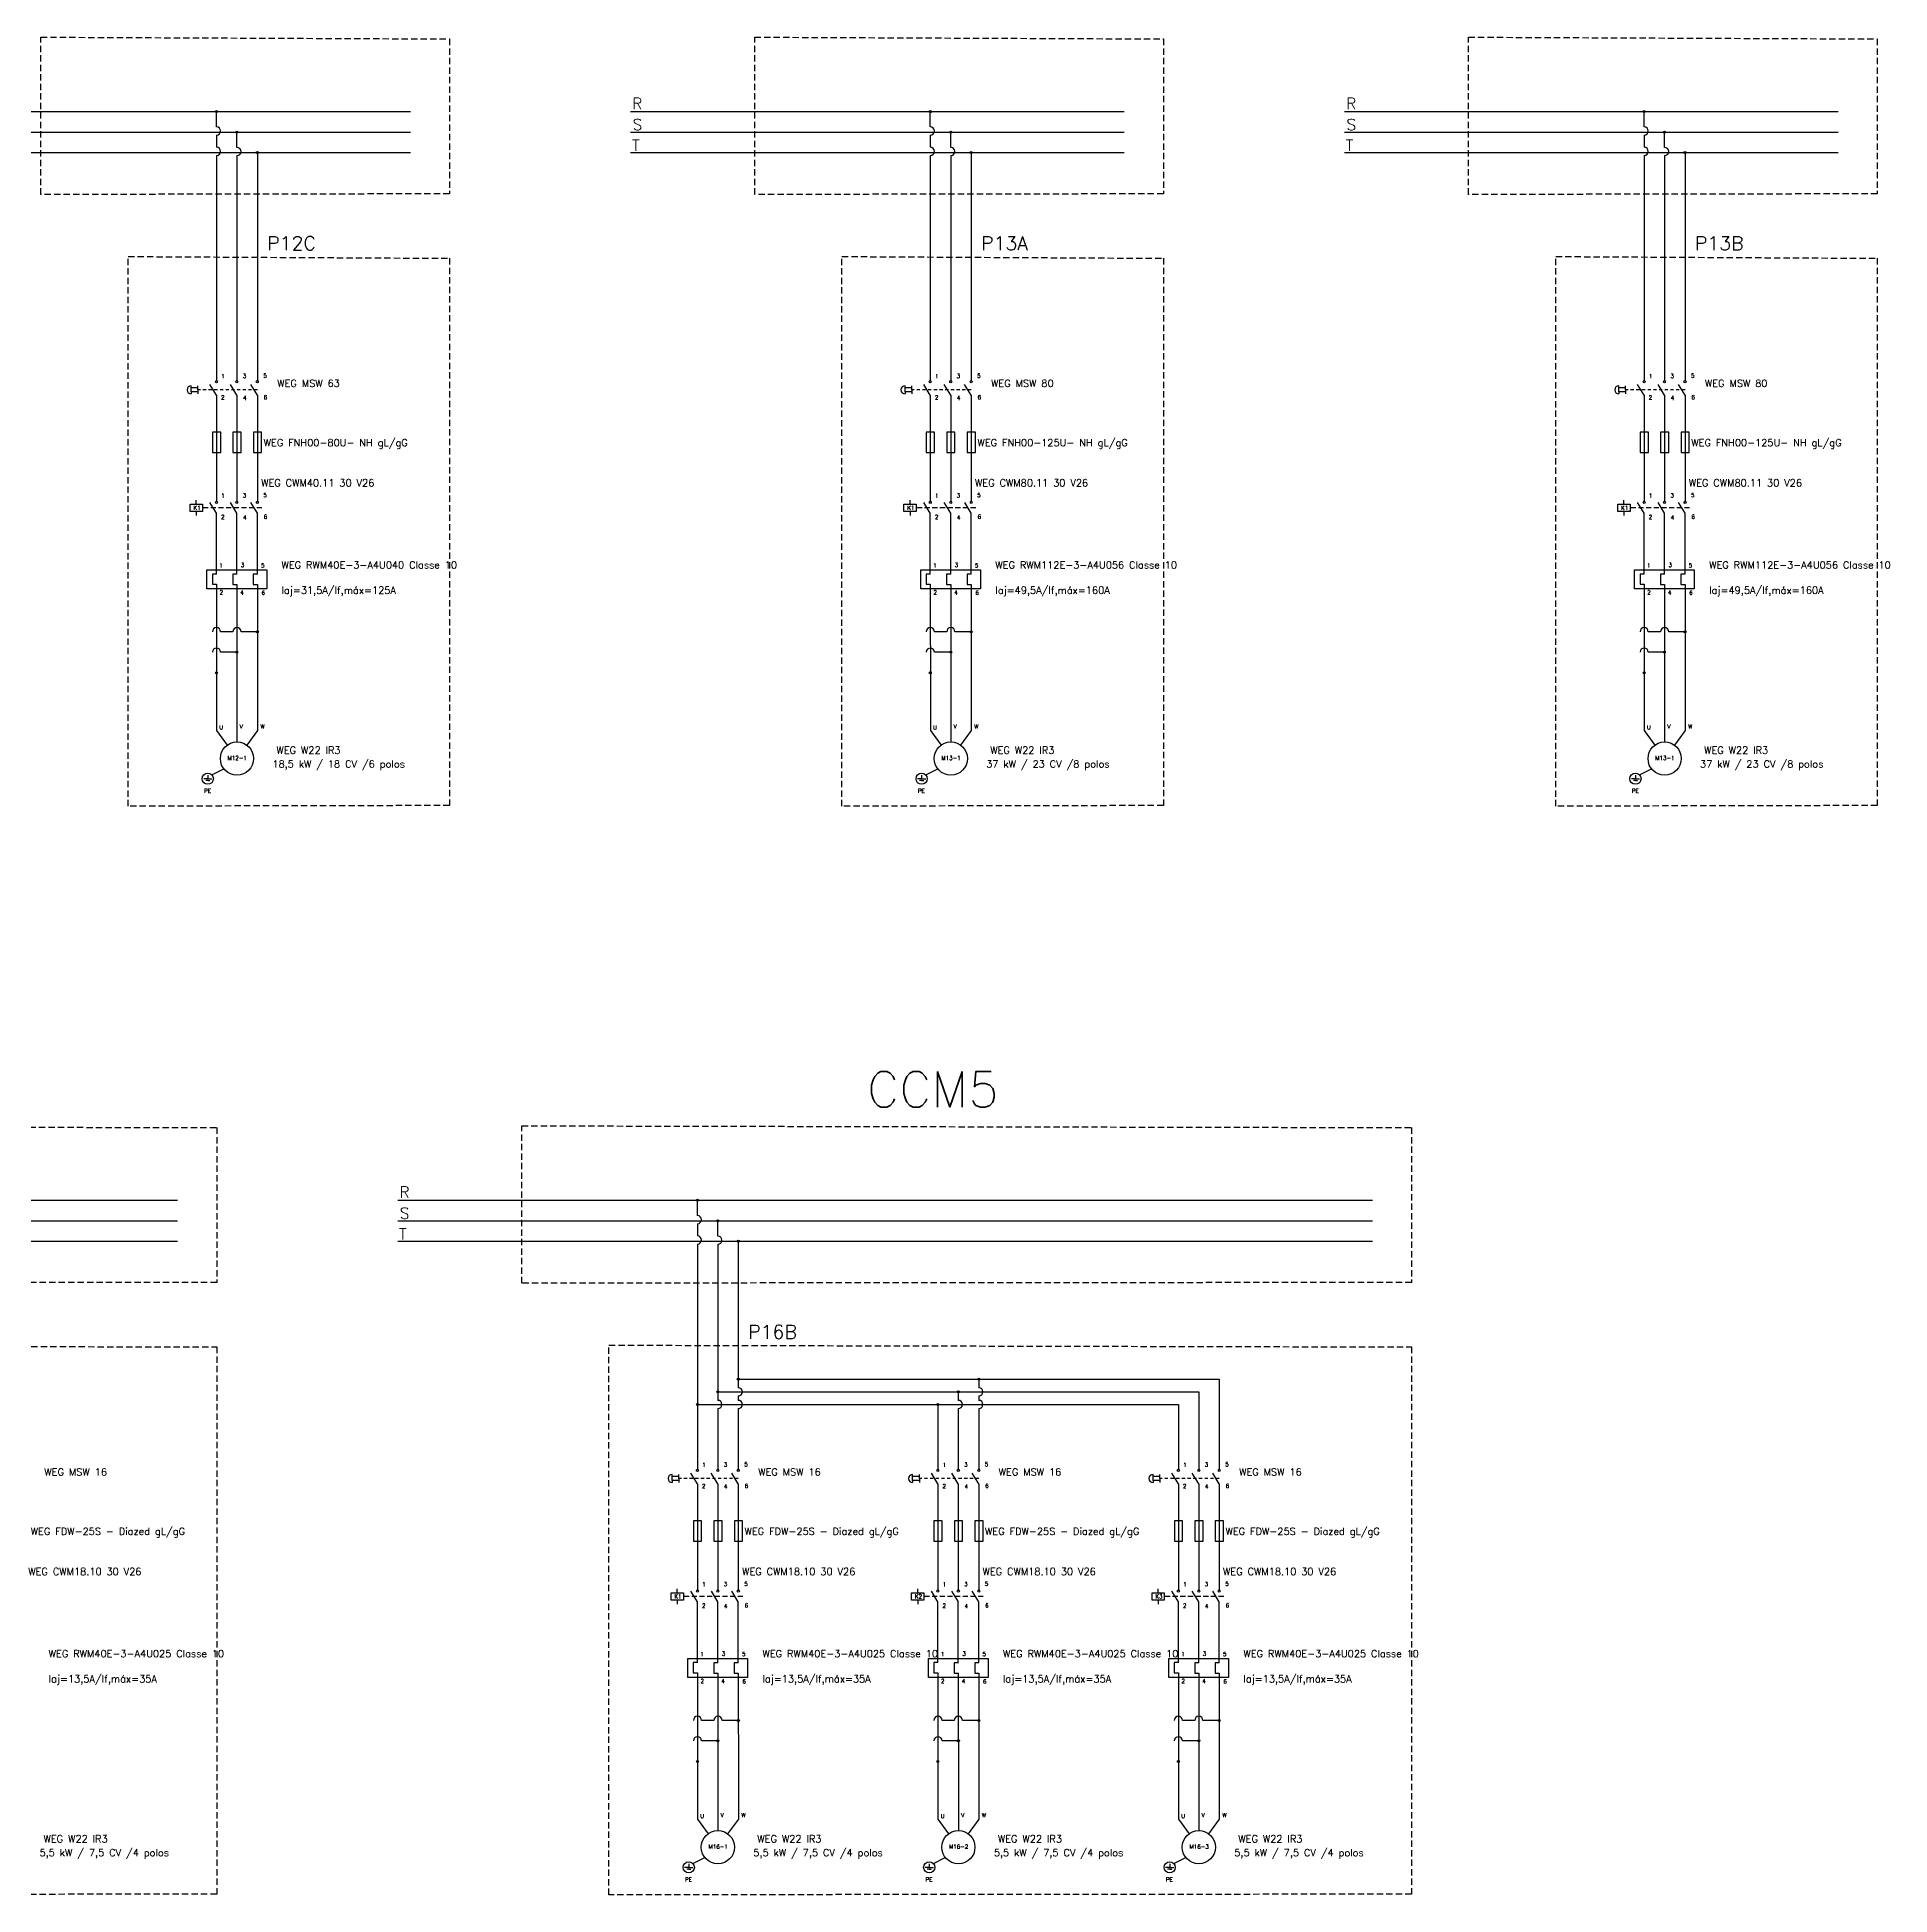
# Model space of a CAD drawing. Extents: x -646 to 641, y -139 to 322.
# Drawn here: x -80.9 to -7.7, y -77.8 to -4.4 of the extents above; entities that cross this region are included whole.
import ezdxf

# ---------------------------------------------------------------- set-up
doc = ezdxf.new("R2010")
doc.units = 0
doc.header["$MEASUREMENT"] = 0
doc.linetypes.add('DASHED2', pattern=[0.375, 0.25, -0.125])
doc.linetypes.add('HIDDEN', pattern=[0.375, 0.25, -0.125])
doc.layers.add('_COTAS', color=4, linetype='Continuous')
doc.layers.add('ELET_TRIFILAR_TEXTO', color=4, linetype='Continuous')
doc.layers.add('ELET_TRIFILAR_DESENHO', color=5, linetype='Continuous', plot=False)
doc.styles.add('ROMANS', font='romans')

# ---------------------------------------------------------------- blocks, each defined once
blk = doc.blocks.new('Contator')
at = {"layer": 'ELET_TRIFILAR_DESENHO', "linetype": 'Continuous'}
for p, q in [((150.054, 111.998), (150.054, 112.198)), ((151.04, 111.562), (150.721, 112.083)), ((150.99, 112.133), (151.091, 112.133)), ((152.04, 111.562), (151.721, 112.083)), ((151.99, 112.133), (152.091, 112.133)), ((153.04, 111.562), (152.721, 112.083)), ((152.99, 112.133), (153.091, 112.133)), ((150.054, 111.646), (150.054, 111.446))]:
    blk.add_line(p, q, dxfattribs=at)
at = {"layer": 'ELET_TRIFILAR_DESENHO', "linetype": 'DASHED2'}
blk.add_line((153.26, 111.822), (150.354, 111.822), dxfattribs=at)
at = {"layer": 'ELET_TRIFILAR_DESENHO', "linetype": 'Continuous'}
blk.add_lwpolyline([(149.754, 111.998), (150.354, 111.998), (150.354, 111.646), (149.754, 111.646)], close=True, dxfattribs=at)
for centre in [(151.04, 112.083), (152.04, 112.083), (153.04, 112.083)]:
    blk.add_circle(centre, 0.05, dxfattribs=at)
blk = doc.blocks.new('Rele Termico')
at = {"layer": 'ELET_TRIFILAR_DESENHO', "linetype": 'Continuous'}
for p, q in [((151.04, 108.823), (150.84, 108.823)), ((150.84, 108.823), (150.84, 108.323)), ((150.84, 108.323), (151.04, 108.323)), ((152.04, 108.811), (151.84, 108.811)), ((151.84, 108.811), (151.84, 108.311)), ((151.84, 108.311), (152.04, 108.311)), ((153.04, 108.811), (152.84, 108.811)), ((152.84, 108.811), (152.84, 108.311)), ((152.84, 108.311), (153.04, 108.311))]:
    blk.add_line(p, q, dxfattribs=at)
blk.add_lwpolyline([(150.573, 109.022), (153.495, 109.022), (153.495, 108.102), (150.573, 108.102)], close=True, dxfattribs=at)
blk = doc.blocks.new('Nome - Contatos')
at = {"layer": 'ELET_TRIFILAR_TEXTO', "linetype": 'Continuous', "char_height": 0.2, "attachment_point": 1, "style": 'ROMANS'}
for s, insert in [('1', (142.46, 124.177)), ('3', (143.513, 124.19)), ('5', (144.518, 124.204)), ('2', (142.451, 123.136)), ('4', (143.528, 123.114)), ('6', (144.54, 123.15))]:
    blk.add_mtext_dynamic_manual_height_columns(s, width=0.31166, gutter_width=1.901, heights=[0.262], dxfattribs=dict(at, insert=insert))
blk = doc.blocks.new('Nome - Termico')
at = {"layer": 'ELET_TRIFILAR_TEXTO', "linetype": 'Continuous', "char_height": 0.2, "attachment_point": 1, "style": 'ROMANS'}
for s, insert in [('1', (149.774, 110.74)), ('3', (150.822, 110.762)), ('5', (151.809, 110.74)), ('2', (149.782, 109.425)), ('4', (150.799, 109.41)), ('6', (151.832, 109.402))]:
    blk.add_mtext_dynamic_manual_height_columns(s, width=0.31166, gutter_width=1.901, heights=[0.262], dxfattribs=dict(at, insert=insert))
blk = doc.blocks.new('Fusíveis')
at = {"layer": 'ELET_TRIFILAR_DESENHO', "linetype": 'Continuous'}
for p, q in [((143.684, 121.383), (143.484, 121.383)), ((143.484, 121.383), (143.484, 120.383)), ((143.884, 121.383), (143.684, 121.383)), ((143.884, 120.383), (143.884, 121.383)), ((144.684, 121.383), (144.484, 121.383)), ((144.484, 121.383), (144.484, 120.383)), ((144.884, 121.383), (144.684, 121.383)), ((144.884, 120.383), (144.884, 121.383)), ((145.684, 121.383), (145.484, 121.383)), ((145.484, 121.383), (145.484, 120.383)), ((145.884, 121.383), (145.684, 121.383)), ((145.884, 120.383), (145.884, 121.383)), ((143.484, 120.383), (143.884, 120.383)), ((144.484, 120.383), (144.884, 120.383)), ((145.484, 120.383), (145.884, 120.383))]:
    blk.add_line(p, q, dxfattribs=at)

msp = doc.modelspace()

# ---------------------------------------------------------------- hatches: boundary and pattern name
at = {"layer": 'ELET_TRIFILAR_DESENHO', "linetype": 'Continuous'}
h = msp.add_hatch(color=256, dxfattribs=at)
h.dxf.hatch_style = 1
h.paths.add_polyline_path([(-73.79, -7.346, 1), (-73.871, -7.346, 1)])
h = msp.add_hatch(color=256, dxfattribs=at)
h.dxf.hatch_style = 1
h.paths.add_polyline_path([(-45.59, -7.346, 1), (-45.671, -7.346, 1)])
h = msp.add_hatch(color=256, dxfattribs=at)
h.dxf.hatch_style = 1
h.paths.add_polyline_path([(-17.39, -7.346, 1), (-17.471, -7.346, 1)])
h = msp.add_hatch(color=256, dxfattribs=at)
h.dxf.hatch_style = 1
h.paths.add_polyline_path([(-72.982, -8.154, 1), (-73.063, -8.154, 1)])
h = msp.add_hatch(color=256, dxfattribs=at)
h.dxf.hatch_style = 1
h.paths.add_polyline_path([(-44.782, -8.154, 1), (-44.863, -8.154, 1)])
h = msp.add_hatch(color=256, dxfattribs=at)
h.dxf.hatch_style = 1
h.paths.add_polyline_path([(-16.582, -8.154, 1), (-16.663, -8.154, 1)])
h = msp.add_hatch(color=256, dxfattribs=at)
h.dxf.hatch_style = 1
h.paths.add_polyline_path([(-72.256, -8.965), (-72.175, -8.965, 1)])
h.paths.add_polyline_path([(-72.216, -8.965), (-72.216, -9.005, 0.414214), (-72.175, -8.965)])
h.paths.add_polyline_path([(-72.216, -9.005), (-72.216, -8.965), (-72.256, -8.965, 0.414214)])
h = msp.add_hatch(color=256, dxfattribs=at)
h.dxf.hatch_style = 1
h.paths.add_polyline_path([(-44.056, -8.965), (-43.975, -8.965, 1)])
h.paths.add_polyline_path([(-44.016, -8.965), (-44.016, -9.005, 0.414214), (-43.975, -8.965)])
h.paths.add_polyline_path([(-44.016, -9.005), (-44.016, -8.965), (-44.056, -8.965, 0.414214)])
h = msp.add_hatch(color=256, dxfattribs=at)
h.dxf.hatch_style = 1
h.paths.add_polyline_path([(-15.856, -8.965), (-15.775, -8.965, 1)])
h.paths.add_polyline_path([(-15.816, -8.965), (-15.816, -9.005, 0.414214), (-15.775, -8.965)])
h.paths.add_polyline_path([(-15.816, -9.005), (-15.816, -8.965), (-15.856, -8.965, 0.414214)])
h = msp.add_hatch(color=256, dxfattribs=at)
h.dxf.hatch_style = 1
h.paths.add_polyline_path([(-72.255, -27.89, -1), (-72.175, -27.89, -1)])
h = msp.add_hatch(color=256, dxfattribs=at)
h.dxf.hatch_style = 1
h.paths.add_polyline_path([(-44.055, -27.89, -1), (-43.975, -27.89, -1)])
h = msp.add_hatch(color=256, dxfattribs=at)
h.dxf.hatch_style = 1
h.paths.add_polyline_path([(-15.855, -27.89, -1), (-15.775, -27.89, -1)])
h = msp.add_hatch(color=256, dxfattribs=at)
h.dxf.hatch_style = 1
h.paths.add_polyline_path([(-72.983, -28.692, 1), (-73.064, -28.692, 1)])
h = msp.add_hatch(color=256, dxfattribs=at)
h.dxf.hatch_style = 1
h.paths.add_polyline_path([(-44.783, -28.692, 1), (-44.864, -28.692, 1)])
h = msp.add_hatch(color=256, dxfattribs=at)
h.dxf.hatch_style = 1
h.paths.add_polyline_path([(-16.583, -28.692, 1), (-16.664, -28.692, 1)])
h = msp.add_hatch(color=256, dxfattribs=at)
h.dxf.hatch_style = 1
h.paths.add_polyline_path([(-73.791, -29.509, 1), (-73.872, -29.509, 1)])
h = msp.add_hatch(color=256, dxfattribs=at)
h.dxf.hatch_style = 1
h.paths.add_polyline_path([(-45.591, -29.509, 1), (-45.672, -29.509, 1)])
h = msp.add_hatch(color=256, dxfattribs=at)
h.dxf.hatch_style = 1
h.paths.add_polyline_path([(-17.391, -29.509, 1), (-17.472, -29.509, 1)])
h = msp.add_hatch(color=256, dxfattribs=at)
h.dxf.hatch_style = 1
h.paths.add_polyline_path([(-54.79, -50.346, 1), (-54.871, -50.346, 1)])
h = msp.add_hatch(color=256, dxfattribs=at)
h.dxf.hatch_style = 1
h.paths.add_polyline_path([(-53.982, -51.154, 1), (-54.063, -51.154, 1)])
h = msp.add_hatch(color=256, dxfattribs=at)
h.dxf.hatch_style = 1
h.paths.add_polyline_path([(-53.256, -51.965), (-53.175, -51.965, 1)])
h.paths.add_polyline_path([(-53.216, -51.965), (-53.216, -52.005, 0.414214), (-53.175, -51.965)])
h.paths.add_polyline_path([(-53.216, -52.005), (-53.216, -51.965), (-53.256, -51.965, 0.414214)])
h = msp.add_hatch(color=256, dxfattribs=at)
h.dxf.hatch_style = 1
h.paths.add_polyline_path([(-53.983, -57.91, 1), (-54.064, -57.91, 1)])
h = msp.add_hatch(color=256, dxfattribs=at)
h.dxf.hatch_style = 1
h.paths.add_polyline_path([(-53.175, -57.41, 1), (-53.256, -57.41, 1)])
h = msp.add_hatch(color=256, dxfattribs=at)
h.dxf.hatch_style = 1
h.paths.add_polyline_path([(-44.483, -57.91, 1), (-44.564, -57.91, 1)])
h = msp.add_hatch(color=256, dxfattribs=at)
h.dxf.hatch_style = 1
h.paths.add_polyline_path([(-43.675, -57.41, 1), (-43.756, -57.41, 1)])
h = msp.add_hatch(color=256, dxfattribs=at)
h.dxf.hatch_style = 1
h.paths.add_polyline_path([(-54.79, -58.41, 1), (-54.871, -58.41, 1)])
h = msp.add_hatch(color=256, dxfattribs=at)
h.dxf.hatch_style = 1
h.paths.add_polyline_path([(-45.29, -58.41, 1), (-45.371, -58.41, 1)])
h = msp.add_hatch(color=256, dxfattribs=at)
h.dxf.hatch_style = 1
h.paths.add_polyline_path([(-53.255, -70.89, -1), (-53.175, -70.89, -1)])
h = msp.add_hatch(color=256, dxfattribs=at)
h.dxf.hatch_style = 1
h.paths.add_polyline_path([(-43.755, -70.89, -1), (-43.675, -70.89, -1)])
h = msp.add_hatch(color=256, dxfattribs=at)
h.dxf.hatch_style = 1
h.paths.add_polyline_path([(-34.255, -70.89, -1), (-34.175, -70.89, -1)])
h = msp.add_hatch(color=256, dxfattribs=at)
h.dxf.hatch_style = 1
h.paths.add_polyline_path([(-53.983, -71.692, 1), (-54.064, -71.692, 1)])
h = msp.add_hatch(color=256, dxfattribs=at)
h.dxf.hatch_style = 1
h.paths.add_polyline_path([(-44.483, -71.692, 1), (-44.564, -71.692, 1)])
h = msp.add_hatch(color=256, dxfattribs=at)
h.dxf.hatch_style = 1
h.paths.add_polyline_path([(-34.983, -71.692, 1), (-35.064, -71.692, 1)])
h = msp.add_hatch(color=256, dxfattribs=at)
h.dxf.hatch_style = 1
h.paths.add_polyline_path([(-54.791, -72.509, 1), (-54.872, -72.509, 1)])
h = msp.add_hatch(color=256, dxfattribs=at)
h.dxf.hatch_style = 1
h.paths.add_polyline_path([(-45.291, -72.509, 1), (-45.372, -72.509, 1)])
h = msp.add_hatch(color=256, dxfattribs=at)
h.dxf.hatch_style = 1
h.paths.add_polyline_path([(-35.791, -72.509, 1), (-35.872, -72.509, 1)])

# ---------------------------------------------------------------- linework, layer by layer
for p, q in [((-85.671, -7.346), (-78.262, -7.346)), ((-78.262, -7.346), (-66.166, -7.346)), ((-73.831, -7.948), (-73.831, -7.346)), ((-57.471, -7.346), (-50.062, -7.346)), ((-50.062, -7.346), (-37.966, -7.346)), ((-45.631, -7.948), (-45.631, -7.346)), ((-29.271, -7.346), (-21.862, -7.346)), ((-21.862, -7.346), (-9.766, -7.346)), ((-17.431, -7.948), (-17.431, -7.346)), ((-85.671, -8.154), (-78.826, -8.154)), ((-78.826, -8.154), (-66.166, -8.154)), ((-73.831, -8.271), (-73.831, -8.755)), ((-73.023, -8.758), (-73.024, -8.154)), ((-57.471, -8.154), (-50.626, -8.154)), ((-50.626, -8.154), (-37.966, -8.154)), ((-45.631, -8.271), (-45.631, -8.755)), ((-44.823, -8.758), (-44.824, -8.154)), ((-29.271, -8.154), (-22.426, -8.154)), ((-22.426, -8.154), (-9.766, -8.154)), ((-17.431, -8.271), (-17.431, -8.755)), ((-16.623, -8.758), (-16.624, -8.154)), ((-85.671, -8.962), (-78.262, -8.962)), ((-78.262, -8.962), (-66.166, -8.962)), ((-73.831, -9.079), (-73.831, -13.823)), ((-73.023, -9.081), (-73.023, -13.844)), ((-72.215, -8.962), (-72.215, -13.823)), ((-57.471, -8.962), (-50.062, -8.962)), ((-50.062, -8.962), (-37.966, -8.962)), ((-45.631, -9.079), (-45.631, -13.823)), ((-44.823, -9.081), (-44.823, -13.844)), ((-44.015, -8.962), (-44.015, -13.823)), ((-29.271, -8.962), (-21.862, -8.962)), ((-21.862, -8.962), (-9.766, -8.962)), ((-17.431, -9.079), (-17.431, -13.823)), ((-16.623, -9.081), (-16.623, -13.844)), ((-15.815, -8.962), (-15.815, -13.823)), ((-73.831, -13.823), (-73.831, -17.982)), ((-73.023, -13.844), (-73.023, -17.985)), ((-72.215, -13.823), (-72.215, -17.982)), ((-45.631, -13.823), (-45.631, -17.982)), ((-44.823, -13.844), (-44.823, -17.985)), ((-44.015, -13.823), (-44.015, -17.982)), ((-17.431, -13.823), (-17.431, -17.982)), ((-16.623, -13.844), (-16.623, -17.985)), ((-15.815, -13.823), (-15.815, -17.982)), ((-73.832, -18.546), (-74.089, -18.125)), ((-73.872, -17.982), (-73.79, -17.982)), ((-73.024, -18.546), (-73.282, -18.125)), ((-73.064, -17.982), (-72.983, -17.982)), ((-72.216, -18.546), (-72.474, -18.125)), ((-72.256, -17.982), (-72.175, -17.982)), ((-45.632, -18.546), (-45.889, -18.125)), ((-45.672, -17.982), (-45.59, -17.982)), ((-44.824, -18.546), (-45.082, -18.125)), ((-44.864, -17.982), (-44.783, -17.982)), ((-44.016, -18.546), (-44.274, -18.125)), ((-44.056, -17.982), (-43.975, -17.982)), ((-17.432, -18.546), (-17.689, -18.125)), ((-17.472, -17.982), (-17.39, -17.982)), ((-16.624, -18.546), (-16.882, -18.125)), ((-16.664, -17.982), (-16.583, -17.982)), ((-15.816, -18.546), (-16.074, -18.125)), ((-15.856, -17.982), (-15.775, -17.982)), ((-73.832, -18.546), (-73.832, -22.741)), ((-73.024, -18.546), (-73.024, -22.741)), ((-72.216, -18.546), (-72.216, -22.741)), ((-45.632, -18.546), (-45.632, -22.741)), ((-44.824, -18.546), (-44.824, -22.741)), ((-44.016, -18.546), (-44.016, -22.741)), ((-17.432, -18.546), (-17.432, -22.741)), ((-16.624, -18.546), (-16.624, -22.741)), ((-15.816, -18.546), (-15.816, -22.741)), ((-73.024, -25.614), (-73.024, -23.202)), ((-72.216, -25.614), (-72.216, -23.202)), ((-44.824, -25.614), (-44.824, -23.202)), ((-44.016, -25.614), (-44.016, -23.202)), ((-16.624, -25.614), (-16.624, -23.202)), ((-15.816, -25.614), (-15.816, -23.202)), ((-73.832, -26.013), (-73.829, -30.843)), ((-73.024, -26.023), (-73.021, -31.3)), ((-72.216, -26.023), (-72.213, -30.843)), ((-45.632, -26.013), (-45.629, -30.843)), ((-44.824, -26.023), (-44.821, -31.3)), ((-44.016, -26.023), (-44.013, -30.843)), ((-17.432, -26.013), (-17.429, -30.843)), ((-16.624, -26.023), (-16.621, -31.3)), ((-15.816, -26.023), (-15.813, -30.843)), ((-73.829, -30.843), (-73.829, -31.786)), ((-73.021, -31.3), (-73.021, -32.243)), ((-72.213, -30.843), (-72.213, -31.786)), ((-45.629, -30.843), (-45.629, -31.786)), ((-44.821, -31.3), (-44.821, -32.243)), ((-44.013, -30.843), (-44.013, -31.786)), ((-17.429, -30.843), (-17.429, -31.786)), ((-16.621, -31.3), (-16.621, -32.243)), ((-15.813, -30.843), (-15.813, -31.786)), ((-73.829, -31.786), (-73.406, -32.368)), ((-72.213, -31.786), (-72.636, -32.368)), ((-45.629, -31.786), (-45.206, -32.368)), ((-44.013, -31.786), (-44.436, -32.368)), ((-17.429, -31.786), (-17.006, -32.368)), ((-15.813, -31.786), (-16.236, -32.368)), ((-74.173, -33.694), (-74.335, -33.694)), ((-74.173, -33.549), (-74.173, -33.694)), ((-74.173, -33.694), (-74.01, -33.694)), ((-74.01, -33.543), (-73.539, -33.302)), ((-45.973, -33.694), (-46.135, -33.694)), ((-45.973, -33.549), (-45.973, -33.694)), ((-45.973, -33.694), (-45.81, -33.694)), ((-45.81, -33.543), (-45.339, -33.302)), ((-17.773, -33.694), (-17.935, -33.694)), ((-17.773, -33.549), (-17.773, -33.694)), ((-17.773, -33.694), (-17.61, -33.694)), ((-17.61, -33.543), (-17.139, -33.302)), ((-74.173, -33.77), (-74.254, -33.77)), ((-74.173, -33.77), (-74.092, -33.77)), ((-45.973, -33.77), (-46.054, -33.77)), ((-45.973, -33.77), (-45.892, -33.77)), ((-17.773, -33.77), (-17.854, -33.77)), ((-17.773, -33.77), (-17.692, -33.77)), ((-106.462, -50.346), (-75.366, -50.346)), ((-66.671, -50.346), (-59.262, -50.346)), ((-59.262, -50.346), (-28.166, -50.346)), ((-54.831, -50.948), (-54.831, -50.346)), ((-107.026, -51.154), (-75.366, -51.154)), ((-66.671, -51.154), (-59.826, -51.154)), ((-59.826, -51.154), (-28.166, -51.154)), ((-54.831, -51.271), (-54.831, -51.755)), ((-54.023, -51.758), (-54.024, -51.154)), ((-106.462, -51.962), (-75.366, -51.962)), ((-66.671, -51.962), (-59.262, -51.962)), ((-59.262, -51.962), (-28.166, -51.962)), ((-54.831, -52.079), (-54.831, -56.823)), ((-54.023, -52.081), (-54.023, -56.844)), ((-53.215, -51.962), (-53.215, -56.823)), ((-54.831, -56.822), (-54.831, -60.981)), ((-54.024, -56.822), (-54.024, -58.249)), ((-53.216, -56.822), (-53.216, -57.749)), ((-54.024, -57.91), (-35.024, -57.91)), ((-53.216, -57.41), (-34.216, -57.41)), ((-44.524, -57.91), (-44.524, -58.249)), ((-43.716, -57.41), (-43.716, -57.749)), ((-35.024, -57.91), (-35.024, -60.981)), ((-34.216, -57.41), (-34.216, -60.981)), ((-54.831, -58.41), (-35.831, -58.41)), ((-54.024, -58.572), (-54.024, -60.981)), ((-53.216, -58.072), (-53.216, -58.249)), ((-53.216, -58.572), (-53.216, -60.981)), ((-45.331, -58.41), (-45.331, -60.981)), ((-44.524, -58.572), (-44.524, -60.981)), ((-43.716, -58.072), (-43.716, -58.249)), ((-43.716, -58.572), (-43.716, -60.981)), ((-35.831, -58.41), (-35.831, -60.981)), ((-54.832, -61.546), (-55.089, -61.125)), ((-54.872, -60.982), (-54.79, -60.982)), ((-54.832, -61.546), (-54.832, -65.741)), ((-54.024, -61.546), (-54.282, -61.125)), ((-54.064, -60.982), (-53.983, -60.982)), ((-54.024, -61.546), (-54.024, -65.741)), ((-53.216, -61.546), (-53.474, -61.125)), ((-53.256, -60.982), (-53.175, -60.982)), ((-53.216, -61.546), (-53.216, -65.741)), ((-45.332, -61.546), (-45.589, -61.125)), ((-45.372, -60.982), (-45.29, -60.982)), ((-45.332, -61.546), (-45.332, -65.741)), ((-44.524, -61.546), (-44.782, -61.125)), ((-44.564, -60.982), (-44.483, -60.982)), ((-44.524, -61.546), (-44.524, -65.741)), ((-43.716, -61.546), (-43.974, -61.125)), ((-43.756, -60.982), (-43.675, -60.982)), ((-43.716, -61.546), (-43.716, -65.741)), ((-35.832, -61.546), (-36.089, -61.125)), ((-35.872, -60.982), (-35.79, -60.982)), ((-35.832, -61.546), (-35.832, -65.741)), ((-35.024, -61.546), (-35.282, -61.125)), ((-35.064, -60.982), (-34.983, -60.982)), ((-35.024, -61.546), (-35.024, -65.741)), ((-34.216, -61.546), (-34.474, -61.125)), ((-34.256, -60.982), (-34.175, -60.982)), ((-34.216, -61.546), (-34.216, -65.741)), ((-54.024, -68.614), (-54.024, -66.202)), ((-53.216, -68.614), (-53.216, -66.202)), ((-44.524, -68.614), (-44.524, -66.202)), ((-43.716, -68.614), (-43.716, -66.202)), ((-35.024, -68.614), (-35.024, -66.202)), ((-34.216, -68.614), (-34.216, -66.202)), ((-54.832, -69.013), (-54.829, -73.843)), ((-54.024, -69.023), (-54.021, -74.3)), ((-53.216, -69.023), (-53.213, -73.843)), ((-45.332, -69.013), (-45.329, -73.843)), ((-44.524, -69.023), (-44.521, -74.3)), ((-43.716, -69.023), (-43.713, -73.843)), ((-35.832, -69.013), (-35.829, -73.843)), ((-35.024, -69.023), (-35.021, -74.3)), ((-34.216, -69.023), (-34.213, -73.843)), ((-54.829, -73.843), (-54.829, -74.786)), ((-53.213, -73.843), (-53.213, -74.786)), ((-45.329, -73.843), (-45.329, -74.786)), ((-43.713, -73.843), (-43.713, -74.786)), ((-35.829, -73.843), (-35.829, -74.786)), ((-34.213, -73.843), (-34.213, -74.786)), ((-54.829, -74.786), (-54.406, -75.368)), ((-54.021, -74.3), (-54.021, -75.243)), ((-53.213, -74.786), (-53.636, -75.368)), ((-45.329, -74.786), (-44.906, -75.368)), ((-44.521, -74.3), (-44.521, -75.243)), ((-43.713, -74.786), (-44.136, -75.368)), ((-35.829, -74.786), (-35.406, -75.368)), ((-35.021, -74.3), (-35.021, -75.243)), ((-34.213, -74.786), (-34.636, -75.368)), ((-55.01, -76.543), (-54.539, -76.302)), ((-45.51, -76.543), (-45.039, -76.302)), ((-36.01, -76.543), (-35.539, -76.302)), ((-55.173, -76.694), (-55.335, -76.694)), ((-55.173, -76.77), (-55.254, -76.77)), ((-55.173, -76.549), (-55.173, -76.694)), ((-55.173, -76.694), (-55.01, -76.694)), ((-55.173, -76.77), (-55.092, -76.77)), ((-45.673, -76.694), (-45.835, -76.694)), ((-45.673, -76.77), (-45.754, -76.77)), ((-45.673, -76.549), (-45.673, -76.694)), ((-45.673, -76.694), (-45.51, -76.694)), ((-45.673, -76.77), (-45.592, -76.77)), ((-36.173, -76.694), (-36.335, -76.694)), ((-36.173, -76.77), (-36.254, -76.77)), ((-36.173, -76.549), (-36.173, -76.694)), ((-36.173, -76.694), (-36.01, -76.694)), ((-36.173, -76.77), (-36.092, -76.77))]:
    msp.add_line(p, q, dxfattribs=at)
at = {"layer": 'ELET_TRIFILAR_DESENHO', "color": 254, "linetype": 'Continuous', "true_color": 0xcecce6}
for p, q in [((-74.829, -18.254), (-74.829, -18.174)), ((-74.563, -18.254), (-74.829, -18.254)), ((-74.829, -18.416), (-74.829, -18.254)), ((-74.563, -18.335), (-74.563, -18.174)), ((-74.563, -18.335), (-74.563, -18.497)), ((-46.629, -18.254), (-46.629, -18.174)), ((-46.363, -18.254), (-46.629, -18.254)), ((-46.629, -18.416), (-46.629, -18.254)), ((-46.363, -18.335), (-46.363, -18.174)), ((-46.363, -18.335), (-46.363, -18.497)), ((-18.429, -18.254), (-18.429, -18.174)), ((-18.163, -18.254), (-18.429, -18.254)), ((-18.429, -18.416), (-18.429, -18.254)), ((-18.163, -18.335), (-18.163, -18.174)), ((-18.163, -18.335), (-18.163, -18.497)), ((-74.563, -18.416), (-74.829, -18.416)), ((-74.829, -18.416), (-74.829, -18.497)), ((-46.363, -18.416), (-46.629, -18.416)), ((-46.629, -18.416), (-46.629, -18.497)), ((-18.163, -18.416), (-18.429, -18.416)), ((-18.429, -18.416), (-18.429, -18.497)), ((-55.829, -61.254), (-55.829, -61.174)), ((-55.563, -61.254), (-55.829, -61.254)), ((-55.829, -61.416), (-55.829, -61.254)), ((-55.563, -61.416), (-55.829, -61.416)), ((-55.829, -61.416), (-55.829, -61.497)), ((-55.563, -61.335), (-55.563, -61.174)), ((-55.563, -61.335), (-55.563, -61.497)), ((-46.329, -61.254), (-46.329, -61.174)), ((-46.063, -61.254), (-46.329, -61.254)), ((-46.329, -61.416), (-46.329, -61.254)), ((-46.063, -61.416), (-46.329, -61.416)), ((-46.329, -61.416), (-46.329, -61.497)), ((-46.063, -61.335), (-46.063, -61.174)), ((-46.063, -61.335), (-46.063, -61.497)), ((-36.829, -61.254), (-36.829, -61.174)), ((-36.563, -61.254), (-36.829, -61.254)), ((-36.829, -61.416), (-36.829, -61.254)), ((-36.563, -61.416), (-36.829, -61.416)), ((-36.829, -61.416), (-36.829, -61.497)), ((-36.563, -61.335), (-36.563, -61.174)), ((-36.563, -61.335), (-36.563, -61.497))]:
    msp.add_line(p, q, dxfattribs=at)
at = {"layer": 'ELET_TRIFILAR_DESENHO', "color": 254, "linetype": 'DASHED2', "ltscale": 0.5, "true_color": 0xcecce6}
for p, q in [((-72.216, -18.335), (-74.563, -18.335)), ((-44.016, -18.335), (-46.363, -18.335)), ((-15.816, -18.335), (-18.163, -18.335)), ((-53.216, -61.335), (-55.563, -61.335)), ((-43.716, -61.335), (-46.063, -61.335)), ((-34.216, -61.335), (-36.563, -61.335))]:
    msp.add_line(p, q, dxfattribs=at)
at = {"layer": 'ELET_TRIFILAR_DESENHO', "linetype": 'HIDDEN'}
for points in [[(-80.769, -4.404), (-64.62, -4.475), (-64.62, -10.594), (-80.769, -10.62)], [(-52.569, -4.404), (-36.42, -4.475), (-36.42, -10.594), (-52.569, -10.62)], [(-24.369, -4.404), (-8.22, -4.475), (-8.22, -10.594), (-24.369, -10.62)], [(-77.325, -13.069), (-64.62, -13.139), (-64.62, -34.755), (-77.325, -34.78)], [(-49.125, -13.069), (-36.42, -13.139), (-36.42, -34.755), (-49.125, -34.78)], [(-20.925, -13.069), (-8.22, -13.139), (-8.22, -34.755), (-20.925, -34.78)], [(-108.969, -47.404), (-73.82, -47.475), (-73.82, -53.594), (-108.969, -53.62)], [(-61.769, -47.404), (-26.62, -47.475), (-26.62, -53.594), (-61.769, -53.62)], [(-105.525, -56.069), (-73.82, -56.139), (-73.82, -77.755), (-105.525, -77.78)], [(-58.325, -56.069), (-26.62, -56.139), (-26.62, -77.755), (-58.325, -77.78)]]:
    msp.add_lwpolyline(points, close=True, dxfattribs=at)
at = {"layer": 'ELET_TRIFILAR_DESENHO', "linetype": 'Continuous'}
for points in [[(-73.832, -25.609), (-73.832, -23.202)], [(-45.632, -25.609), (-45.632, -23.202)], [(-17.432, -25.609), (-17.432, -23.202)], [(-73.182, -27.89), (-73.667, -27.89)], [(-72.255, -27.89), (-72.859, -27.89)], [(-44.982, -27.89), (-45.467, -27.89)], [(-44.055, -27.89), (-44.659, -27.89)], [(-16.782, -27.89), (-17.267, -27.89)], [(-15.855, -27.89), (-16.459, -27.89)], [(-73.023, -28.692), (-73.667, -28.698)], [(-44.823, -28.692), (-45.467, -28.698)], [(-16.623, -28.692), (-17.267, -28.698)], [(-54.832, -68.609), (-54.832, -66.202)], [(-45.332, -68.609), (-45.332, -66.202)], [(-35.832, -68.609), (-35.832, -66.202)], [(-54.182, -70.89), (-54.667, -70.89)], [(-53.255, -70.89), (-53.859, -70.89)], [(-44.682, -70.89), (-45.167, -70.89)], [(-43.755, -70.89), (-44.359, -70.89)], [(-35.182, -70.89), (-35.667, -70.89)], [(-34.255, -70.89), (-34.859, -70.89)], [(-54.023, -71.692), (-54.667, -71.698)], [(-44.523, -71.692), (-45.167, -71.698)], [(-35.023, -71.692), (-35.667, -71.698)]]:
    msp.add_lwpolyline(points, dxfattribs=at)
for centre, radius in [((-73.831, -7.346), 0.0404), ((-45.631, -7.346), 0.0404), ((-17.431, -7.346), 0.0404), ((-73.023, -8.154), 0.0404), ((-44.823, -8.154), 0.0404), ((-16.623, -8.154), 0.0404), ((-72.216, -8.965), 0.0404), ((-44.016, -8.965), 0.0404), ((-15.816, -8.965), 0.0404), ((-73.832, -18.022), 0.0404), ((-73.024, -18.022), 0.0404), ((-72.216, -18.022), 0.0404), ((-45.632, -18.022), 0.0404), ((-44.824, -18.022), 0.0404), ((-44.016, -18.022), 0.0404), ((-17.432, -18.022), 0.0404), ((-16.624, -18.022), 0.0404), ((-15.816, -18.022), 0.0404), ((-72.215, -27.89), 0.0404), ((-44.015, -27.89), 0.0404), ((-15.815, -27.89), 0.0404), ((-73.023, -28.692), 0.0404), ((-44.823, -28.692), 0.0404), ((-16.623, -28.692), 0.0404), ((-73.831, -29.509), 0.0404), ((-45.631, -29.509), 0.0404), ((-17.431, -29.509), 0.0404), ((-73.021, -32.899), 0.656), ((-44.821, -32.899), 0.656), ((-16.621, -32.899), 0.656), ((-74.173, -33.694), 0.222), ((-45.973, -33.694), 0.222), ((-17.773, -33.694), 0.222), ((-54.831, -50.346), 0.0404), ((-54.023, -51.154), 0.0404), ((-53.216, -51.965), 0.0404), ((-54.024, -57.91), 0.0404), ((-53.216, -57.41), 0.0404), ((-44.524, -57.91), 0.0404), ((-43.716, -57.41), 0.0404), ((-54.831, -58.41), 0.0404), ((-45.331, -58.41), 0.0404), ((-54.832, -61.022), 0.0404), ((-54.024, -61.022), 0.0404), ((-53.216, -61.022), 0.0404), ((-45.332, -61.022), 0.0404), ((-44.524, -61.022), 0.0404), ((-43.716, -61.022), 0.0404), ((-35.832, -61.022), 0.0404), ((-35.024, -61.022), 0.0404), ((-34.216, -61.022), 0.0404), ((-53.215, -70.89), 0.0404), ((-43.715, -70.89), 0.0404), ((-34.215, -70.89), 0.0404), ((-54.023, -71.692), 0.0404), ((-44.523, -71.692), 0.0404), ((-35.023, -71.692), 0.0404), ((-54.831, -72.509), 0.0404), ((-45.331, -72.509), 0.0404), ((-35.831, -72.509), 0.0404), ((-54.021, -75.899), 0.656), ((-44.521, -75.899), 0.656), ((-35.021, -75.899), 0.656), ((-55.173, -76.694), 0.222), ((-45.673, -76.694), 0.222), ((-36.173, -76.694), 0.222)]:
    msp.add_circle(centre, radius, dxfattribs=at)
for centre, start, end in [((-73.831, -8.109), 270, 90), ((-45.631, -8.109), 270, 90), ((-17.431, -8.109), 270, 90), ((-73.831, -8.917), 270, 90), ((-73.023, -8.92), 270, 90), ((-45.631, -8.917), 270, 90), ((-44.823, -8.92), 270, 90), ((-17.431, -8.917), 270, 90), ((-16.623, -8.92), 270, 90), ((-73.829, -27.89), 0, 180), ((-73.021, -27.89), 0, 180), ((-45.629, -27.89), 0, 180), ((-44.821, -27.89), 0, 180), ((-17.429, -27.89), 0, 180), ((-16.621, -27.89), 0, 180), ((-73.829, -28.698), 0, 180), ((-45.629, -28.698), 0, 180), ((-17.429, -28.698), 0, 180), ((-54.831, -51.109), 270, 90), ((-54.831, -51.917), 270, 90), ((-54.023, -51.92), 270, 90), ((-53.216, -57.91), 270, 90), ((-43.716, -57.91), 270, 90), ((-54.024, -58.41), 270, 90), ((-53.216, -58.41), 270, 90), ((-44.524, -58.41), 270, 90), ((-43.716, -58.41), 270, 90), ((-54.829, -70.89), 0, 180), ((-54.021, -70.89), 0, 180), ((-45.329, -70.89), 0, 180), ((-44.521, -70.89), 0, 180), ((-35.829, -70.89), 0, 180), ((-35.021, -70.89), 0, 180), ((-54.829, -71.698), 0, 180), ((-45.329, -71.698), 0, 180), ((-35.829, -71.698), 0, 180)]:
    msp.add_arc(centre, 0.162, start, end, dxfattribs=at)
at = {"layer": 'ELET_TRIFILAR_DESENHO', "color": 254, "linetype": 'Continuous', "true_color": 0xcecce6}
for centre in [(-74.829, -18.335), (-46.629, -18.335), (-18.429, -18.335), (-55.829, -61.335), (-46.329, -61.335), (-36.829, -61.335)]:
    msp.add_arc(centre, 0.162, 90, 270, dxfattribs=at)

# ---------------------------------------------------------------- block references
at = {"layer": '_COTAS', "linetype": 'Continuous', "xscale": 0.8079180569963671, "yscale": 0.8079180569963671, "zscale": 0.8079180569963671}
for name, p in [('Nome - Contatos', (-188.739, -118.041)), ('Nome - Contatos', (-160.539, -118.041)), ('Nome - Contatos', (-132.339, -118.041)), ('Nome - Contatos', (-188.739, -122.76)), ('Nome - Contatos', (-160.539, -122.76)), ('Nome - Contatos', (-132.339, -122.76)), ('Nome - Termico', (-194.72, -114.658)), ('Nome - Termico', (-166.52, -114.658)), ('Nome - Termico', (-138.32, -114.658)), ('Nome - Contatos', (-169.739, -161.041)), ('Nome - Contatos', (-160.239, -161.041)), ('Nome - Contatos', (-150.739, -161.041)), ('Nome - Contatos', (-169.739, -165.76)), ('Nome - Contatos', (-160.239, -165.76)), ('Nome - Contatos', (-150.739, -165.76)), ('Nome - Termico', (-175.72, -157.658)), ('Nome - Termico', (-166.22, -157.658)), ('Nome - Termico', (-156.72, -157.658))]:
    msp.add_blockref(name, p, dxfattribs=at)
at = {"layer": 'ELET_TRIFILAR_DESENHO', "linetype": 'Continuous', "xscale": 0.8079180569963671, "yscale": 0.8079180569963671, "zscale": 0.8079180569963671}
for name, p in [('Fusíveis', (-189.911, -118.075)), ('Fusíveis', (-161.711, -118.075)), ('Fusíveis', (-133.511, -118.075)), ('Contator', (-195.859, -113.335)), ('Contator', (-167.659, -113.335)), ('Contator', (-139.459, -113.335)), ('Rele Termico', (-195.859, -113.529)), ('Rele Termico', (-167.659, -113.529)), ('Rele Termico', (-139.459, -113.529)), ('Fusíveis', (-170.911, -161.075)), ('Fusíveis', (-161.411, -161.075)), ('Fusíveis', (-151.911, -161.075)), ('Contator', (-176.859, -156.335)), ('Contator', (-167.359, -156.335)), ('Contator', (-157.859, -156.335)), ('Rele Termico', (-176.859, -156.529)), ('Rele Termico', (-167.359, -156.529)), ('Rele Termico', (-157.859, -156.529))]:
    msp.add_blockref(name, p, dxfattribs=at)

# ---------------------------------------------------------------- texts
at = {"layer": 'ELET_TRIFILAR_TEXTO', "style": 'ROMANS'}
for s, height, p in [('P12C', 0.5457, (-71.823, -12.818)), ('P13A', 0.5457, (-43.623, -12.818)), ('P13B', 0.5457, (-15.423, -12.818)), ('WEG MSW 63', 0.2828, (-71.43, -18.218)), ('WEG MSW 80', 0.2828, (-43.23, -18.218)), ('WEG MSW 80', 0.2828, (-15.03, -18.218)), ('WEG FNH00-80U- NH gL/gG', 0.28277, (-71.968, -20.566)), ('WEG FNH00-125U- NH gL/gG', 0.28277, (-43.768, -20.566)), ('WEG FNH00-125U- NH gL/gG', 0.28277, (-15.568, -20.566)), ('WEG CWM40.11 30 V26', 0.28277, (-72.066, -22.151)), ('WEG CWM80.11 30 V26', 0.28277, (-43.866, -22.151)), ('WEG CWM80.11 30 V26', 0.28277, (-15.666, -22.151)), ('Iaj=31,5A/If,máx=125A', 0.28277, (-71.261, -26.39)), ('Iaj=49,5A/If,máx=160A', 0.28277, (-43.061, -26.39)), ('Iaj=49,5A/If,máx=160A', 0.28277, (-14.861, -26.39)), ('18,5 kW / 18 CV /6 polos', 0.28277, (-71.621, -33.257)), ('WEG W22 IR3', 0.28277, (-71.462, -32.71)), ('37 kW / 23 CV /8 polos', 0.28277, (-43.421, -33.257)), ('WEG W22 IR3', 0.28277, (-43.262, -32.71)), ('37 kW / 23 CV /8 polos', 0.28277, (-15.221, -33.257)), ('WEG W22 IR3', 0.28277, (-15.062, -32.71)), ('CCM5', 1.4139, (-48.131, -46.672)), ('P16B', 0.5457, (-52.823, -55.818)), ('WEG MSW 16', 0.2828, (-80.63, -61.218)), ('WEG MSW 16', 0.2828, (-52.43, -61.218)), ('WEG MSW 16', 0.2828, (-42.93, -61.218)), ('WEG MSW 16', 0.2828, (-33.43, -61.218)), ('WEG FDW-25S - Diazed gL/gG', 0.28277, (-81.168, -63.566)), ('WEG FDW-25S - Diazed gL/gG', 0.28277, (-52.968, -63.566)), ('WEG FDW-25S - Diazed gL/gG', 0.28277, (-43.468, -63.566)), ('WEG FDW-25S - Diazed gL/gG', 0.28277, (-33.968, -63.566)), ('WEG CWM18.10 30 V26', 0.28277, (-81.266, -65.151)), ('WEG CWM18.10 30 V26', 0.28277, (-53.066, -65.151)), ('WEG CWM18.10 30 V26', 0.28277, (-43.566, -65.151)), ('WEG CWM18.10 30 V26', 0.28277, (-34.066, -65.151)), ('Iaj=13,5A/If,máx=35A', 0.28277, (-80.461, -69.39)), ('Iaj=13,5A/If,máx=35A', 0.28277, (-52.261, -69.39)), ('Iaj=13,5A/If,máx=35A', 0.28277, (-42.761, -69.39)), ('Iaj=13,5A/If,máx=35A', 0.28277, (-33.261, -69.39)), ('WEG W22 IR3', 0.28277, (-80.662, -75.71)), ('WEG W22 IR3', 0.28277, (-52.462, -75.71)), ('WEG W22 IR3', 0.28277, (-42.962, -75.71)), ('WEG W22 IR3', 0.28277, (-33.462, -75.71)), ('5,5 kW / 7,5 CV /4 polos', 0.28277, (-80.821, -76.257)), ('5,5 kW / 7,5 CV /4 polos', 0.28277, (-52.621, -76.257)), ('5,5 kW / 7,5 CV /4 polos', 0.28277, (-43.121, -76.257)), ('5,5 kW / 7,5 CV /4 polos', 0.28277, (-33.621, -76.257))]:
    msp.add_text(s, height=height, dxfattribs=at).set_placement(p)
at = {"layer": 'ELET_TRIFILAR_TEXTO', "linetype": 'Continuous', "attachment_point": 1, "style": 'ROMANS'}
for s, width, heights, insert, char_height in [('R', 0.45782, [0.385], (-57.402, -6.803), 0.441), ('R', 0.45782, [0.385], (-29.202, -6.803), 0.441), ('S', 0.45782, [0.385], (-57.387, -7.638), 0.441), ('S', 0.45782, [0.385], (-29.187, -7.638), 0.441), ('T', 0.45782, [0.385], (-57.416, -8.455), 0.441), ('T', 0.45782, [0.385], (-29.216, -8.455), 0.441), ('K1', 0.45782, [0.385], (-74.741, -22.91), 0.1616), ('K1', 0.45782, [0.385], (-46.541, -22.91), 0.1616), ('K1', 0.45782, [0.385], (-18.341, -22.91), 0.1616), ('U', 0.45782, [0.385], (-73.72, -31.588), 0.162), ('V', 0.45782, [0.385], (-72.912, -31.555), 0.162), ('W', 0.45782, [0.385], (-72.093, -31.555), 0.162), ('U', 0.45782, [0.385], (-45.52, -31.588), 0.162), ('V', 0.45782, [0.385], (-44.712, -31.555), 0.162), ('W', 0.45782, [0.385], (-43.893, -31.555), 0.162), ('U', 0.45782, [0.385], (-17.32, -31.588), 0.162), ('V', 0.45782, [0.385], (-16.512, -31.555), 0.162), ('W', 0.45782, [0.385], (-15.693, -31.555), 0.162), ('M12-1', 0.51858, [0.563], (-73.391, -32.794), 0.1616), ('M13-1', 0.51858, [0.563], (-45.191, -32.794), 0.1616), ('M13-1', 0.51858, [0.563], (-16.991, -32.794), 0.1616), ('PE', 0.45782, [0.385], (-74.322, -34.093), 0.1616), ('PE', 0.45782, [0.385], (-46.122, -34.093), 0.1616), ('PE', 0.45782, [0.385], (-17.922, -34.093), 0.1616), ('R', 0.45782, [0.385], (-66.602, -49.803), 0.441), ('S', 0.45782, [0.385], (-66.587, -50.638), 0.441), ('T', 0.45782, [0.385], (-66.616, -51.455), 0.441), ('K1', 0.45782, [0.385], (-55.741, -65.91), 0.1616), ('K2', 0.45782, [0.385], (-46.241, -65.91), 0.1616), ('K3', 0.45782, [0.385], (-36.741, -65.91), 0.1616), ('U', 0.45782, [0.385], (-54.72, -74.588), 0.162), ('V', 0.45782, [0.385], (-53.912, -74.555), 0.162), ('W', 0.45782, [0.385], (-53.093, -74.555), 0.162), ('U', 0.45782, [0.385], (-45.22, -74.588), 0.162), ('V', 0.45782, [0.385], (-44.412, -74.555), 0.162), ('W', 0.45782, [0.385], (-43.593, -74.555), 0.162), ('U', 0.45782, [0.385], (-35.72, -74.588), 0.162), ('V', 0.45782, [0.385], (-34.912, -74.555), 0.162), ('W', 0.45782, [0.385], (-34.093, -74.555), 0.162), ('M16-1', 0.51858, [0.563], (-54.391, -75.794), 0.1616), ('M16-2', 0.51858, [0.563], (-44.891, -75.794), 0.1616), ('M16-3', 0.51858, [0.563], (-35.391, -75.794), 0.1616), ('PE', 0.45782, [0.385], (-55.322, -77.093), 0.1616), ('PE', 0.45782, [0.385], (-45.822, -77.093), 0.1616), ('PE', 0.45782, [0.385], (-36.322, -77.093), 0.1616)]:
    msp.add_mtext_dynamic_manual_height_columns(s, width=width, gutter_width=2.793, heights=heights, dxfattribs=dict(at, insert=insert, char_height=char_height))
at = {"layer": 'ELET_TRIFILAR_TEXTO', "linetype": 'Continuous', "char_height": 0.28277, "width": 7.6, "attachment_point": 1, "style": 'ROMANS'}
for s, insert in [('WEG RWM40E-3-A4U040 Classe 10', (-71.261, -25.115)), ('WEG RWM112E-3-A4U056 Classe 10', (-43.061, -25.115)), ('WEG RWM112E-3-A4U056 Classe 10', (-14.861, -25.115)), ('WEG RWM40E-3-A4U025 Classe 10', (-80.461, -68.115)), ('WEG RWM40E-3-A4U025 Classe 10', (-52.261, -68.115)), ('WEG RWM40E-3-A4U025 Classe 10', (-42.761, -68.115)), ('WEG RWM40E-3-A4U025 Classe 10', (-33.261, -68.115))]:
    msp.add_mtext(s, dxfattribs=dict(at, insert=insert))

doc.saveas('drawing.dxf')
